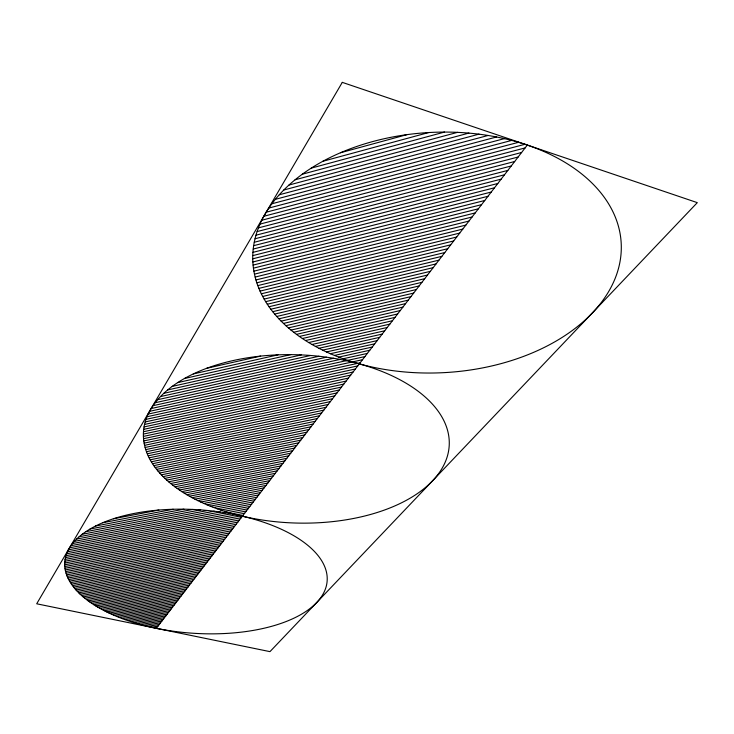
<?xml version="1.0" encoding="UTF-8"?>
<svg xmlns="http://www.w3.org/2000/svg" width="734" height="734" viewBox="0 0 734 734"><rect width="100%" height="100%" fill="white"/><g stroke="black" fill="none" stroke-linecap="round" stroke-linejoin="round"><path stroke-width="1.1" d="M156.314 628.322L527.315 145.048M340.429 152.764L406.994 134.625M322.868 161.269L428.757 132.524M311.244 168.123L444.538 132.056M302.335 174.197L457.566 132.34M295.086 179.784L468.888 133.083M289.003 185.032L478.999 134.148M283.792 190.005L488.183 135.451M279.287 194.767L496.624 136.955M275.351 199.336L504.451 138.607M271.901 203.758L511.745 140.396M268.873 208.052L518.589 142.295M266.203 212.218L525.021 144.286M263.855 216.264L525.094 147.938M261.799 220.228L521.59 152.498M260.01 224.09L518.121 157.021M258.451 227.87L514.672 161.517M257.12 231.568L511.249 165.976M255.982 235.192L507.845 170.407M255.037 238.752L504.478 174.793M254.276 242.248L501.129 179.16M253.67 245.67L497.808 183.491M253.23 249.046L494.505 187.785M252.927 252.358L491.229 192.051M252.78 255.616L487.972 196.29M252.753 258.818L484.752 200.492M252.863 261.983L481.541 204.667M253.092 265.084L478.357 208.814M253.441 268.149L475.201 212.933M253.9 271.167L472.063 217.016M254.478 274.14L468.943 221.081M255.157 277.067L465.851 225.109M255.937 279.957L462.778 229.109M256.817 282.801L459.732 233.082M257.808 285.609L456.704 237.027M258.882 288.379L453.695 240.945M260.056 291.114L450.704 244.835M261.322 293.802L447.74 248.707M262.689 296.463L444.795 252.542M264.139 299.087L441.868 256.349M265.671 301.665L438.96 260.139M267.304 304.225L436.069 263.901M269.02 306.739L433.207 267.635M270.818 309.225L430.363 271.341M272.709 311.675L427.527 275.03M274.69 314.088L424.72 278.691M276.755 316.473L421.931 282.324M278.902 318.822L419.16 285.93M281.14 321.143L416.407 289.517M283.471 323.428L413.673 293.086M285.893 325.676L410.957 296.619M288.398 327.896L408.251 300.142M291.003 330.089L405.572 303.628M293.701 332.245L402.911 307.106M296.49 334.365L400.259 310.555M299.38 336.456L397.635 313.978M302.371 338.512L395.02 317.382M305.463 340.539L392.424 320.758M308.665 342.53L389.846 324.125M206.731 368.275L260.634 356.091M311.978 344.485L387.277 327.456M193.299 373.927L277.975 354.843M315.4 346.402L384.735 330.777M184.427 378.515L290.728 354.632M318.951 348.283L382.203 334.071M177.665 382.616L301.335 354.898M322.621 350.136L379.689 337.346M172.196 386.396L310.62 355.476M326.428 351.944L377.193 340.604M167.646 389.947L318.951 356.256M330.364 353.715L374.707 343.833M163.792 393.332L326.557 357.192M334.456 355.439L372.239 347.044M160.48 396.58L333.594 358.256M338.713 357.119L369.789 350.237M157.627 399.709L340.145 359.421M343.127 358.761L367.358 353.412M155.149 402.737L346.274 360.678M347.733 360.357L364.936 356.568M152.993 405.682L352.054 362M352.531 361.899L362.532 359.706M151.14 408.544L360.137 362.816M149.525 411.343L357.761 365.908M148.149 414.068L355.403 368.991M146.983 416.738L353.054 372.046M146.002 419.353L350.724 375.083M145.194 421.922L348.402 378.102M144.552 424.435L346.099 381.102M144.057 426.913L343.806 384.093M143.708 429.344L341.53 387.057M143.488 431.73L339.264 390.002M143.396 434.078L337.016 392.929M143.414 436.4L334.787 395.846M143.552 438.675L332.557 398.736M143.791 440.923L330.355 401.617M144.139 443.143L328.153 404.48M144.58 445.327L325.969 407.324M145.121 447.474L323.804 410.15M145.754 449.603L321.648 412.958M146.47 451.694L319.501 415.756M147.277 453.759L317.363 418.536M148.167 455.805L315.244 421.298M149.14 457.814L313.143 424.041M150.195 459.805L311.042 426.766M151.323 461.769L308.959 429.482M152.534 463.704L306.885 432.179M153.819 465.622L304.83 434.867M155.177 467.512L302.784 437.528M156.608 469.375L300.747 440.18M158.113 471.219L298.72 442.822M159.691 473.035L296.71 445.437M161.342 474.834L294.71 448.052M163.058 476.614L292.719 450.639M164.856 478.366L290.737 453.217M166.719 480.091L288.774 455.786M168.655 481.798L286.81 458.328M170.664 483.486L284.865 460.869M172.747 485.156L282.929 463.383M174.894 486.798L281.012 465.897M177.123 488.422L279.094 468.384M179.426 490.018L277.195 470.861M181.803 491.596L275.296 473.329M184.262 493.156L273.415 475.779M186.803 494.688L271.543 478.219M189.418 496.202L269.681 480.642M192.115 497.689L267.837 483.055M194.905 499.157L265.992 485.458M197.776 500.606L264.157 487.844M113.375 518.782L158.874 510.057M200.74 502.028L262.341 490.211M102.604 522.773L173.233 509.268M203.804 503.423L260.524 492.578M95.493 526.049L183.913 509.185M206.97 504.79L258.726 494.918M90.099 528.994L192.858 509.442M210.236 506.139L256.928 497.257M85.768 531.71L200.712 509.91M213.612 507.46L255.148 499.579M82.18 534.279L207.795 510.515M217.099 508.754L253.377 501.891M79.162 536.728L214.282 511.231M220.714 510.02L251.615 504.185M76.593 539.077L220.301 512.029M224.457 511.249L249.854 506.469M74.4 541.353L225.925 512.91M228.347 512.451L248.11 508.745M72.519 543.555L231.219 513.846M232.384 513.626L246.376 511.011M70.904 545.692L236.22 514.828M236.587 514.763L244.651 513.259M69.528 547.784L242.936 515.497M68.363 549.821L241.22 517.718M67.39 551.821L239.523 519.938M66.583 553.775L237.834 522.14M65.941 555.693L236.146 524.324M65.436 557.574L234.476 526.507M65.069 559.427L232.816 528.673M64.831 561.244L231.155 530.838M64.702 563.033L229.503 532.985M64.684 564.795L227.87 535.114M64.775 566.538L226.237 537.242M64.959 568.244L224.613 539.352M65.234 569.933L222.998 541.463M65.61 571.593L221.393 543.555M66.06 573.236L219.796 545.628M66.601 574.85L218.209 547.702M67.216 576.456L216.622 549.766M67.913 578.034L215.053 551.812M68.684 579.585L213.484 553.858M69.528 581.126L211.924 555.886M70.436 582.649L210.374 557.904M71.418 584.145L208.832 559.914M72.464 585.631L207.3 561.914M73.584 587.099L205.768 563.905M74.758 588.549L204.245 565.886M76.006 589.98L202.74 567.859M77.309 591.393L201.235 569.813M78.676 592.797L199.731 571.768M80.107 594.173L198.244 573.704M81.602 595.54L196.758 575.639M83.153 596.898L195.281 577.566M84.768 598.228L193.813 579.475M86.447 599.55L192.354 581.383M88.181 600.852L190.895 583.273M89.979 602.137L189.455 585.163M91.833 603.412L188.014 587.035M93.75 604.669L186.574 588.907M95.732 605.917L185.151 590.76M97.778 607.137L183.729 592.613M99.888 608.348L182.316 594.457M102.063 609.55L180.913 596.283M104.301 610.725L179.509 598.109M106.614 611.89L178.114 599.926M108.99 613.037L176.729 601.733M111.44 614.174L175.353 603.531M113.963 615.294L173.976 605.321M116.559 616.386L172.609 607.101M119.229 617.468L171.242 608.871M121.991 618.542L169.893 610.642M124.835 619.588L168.545 612.395M127.762 620.615L167.205 614.147M130.79 621.625L165.866 615.881M133.918 622.615L164.535 617.615M137.148 623.588L163.214 619.34M140.488 624.533L161.893 621.056M143.956 625.46L160.581 622.762M147.543 626.359L159.278 624.469M151.277 627.24L157.975 626.157M155.168 628.084L156.681 627.845M342.292 82.364L36.7 603.788L269.965 651.636L697.3 202.648L342.292 82.364M344.044 359.091A184.408 120.284 -2.8 0 0 621.303 247.964A184.408 120.284 -2.8 0 0 345.732 150.562A184.408 120.284 -2.8 0 0 344.044 359.091M213.19 507.304A153.03 84.116 2.2 0 0 449.08 447.281A153.03 84.116 2.2 0 0 226.733 362.082A153.03 84.116 2.2 0 0 213.19 507.304M124.496 619.459A131.533 61.794 4.1 0 0 327.043 582.044A131.533 61.794 4.1 0 0 136.304 513.029A131.533 61.794 4.1 0 0 124.496 619.459"/></g></svg>
